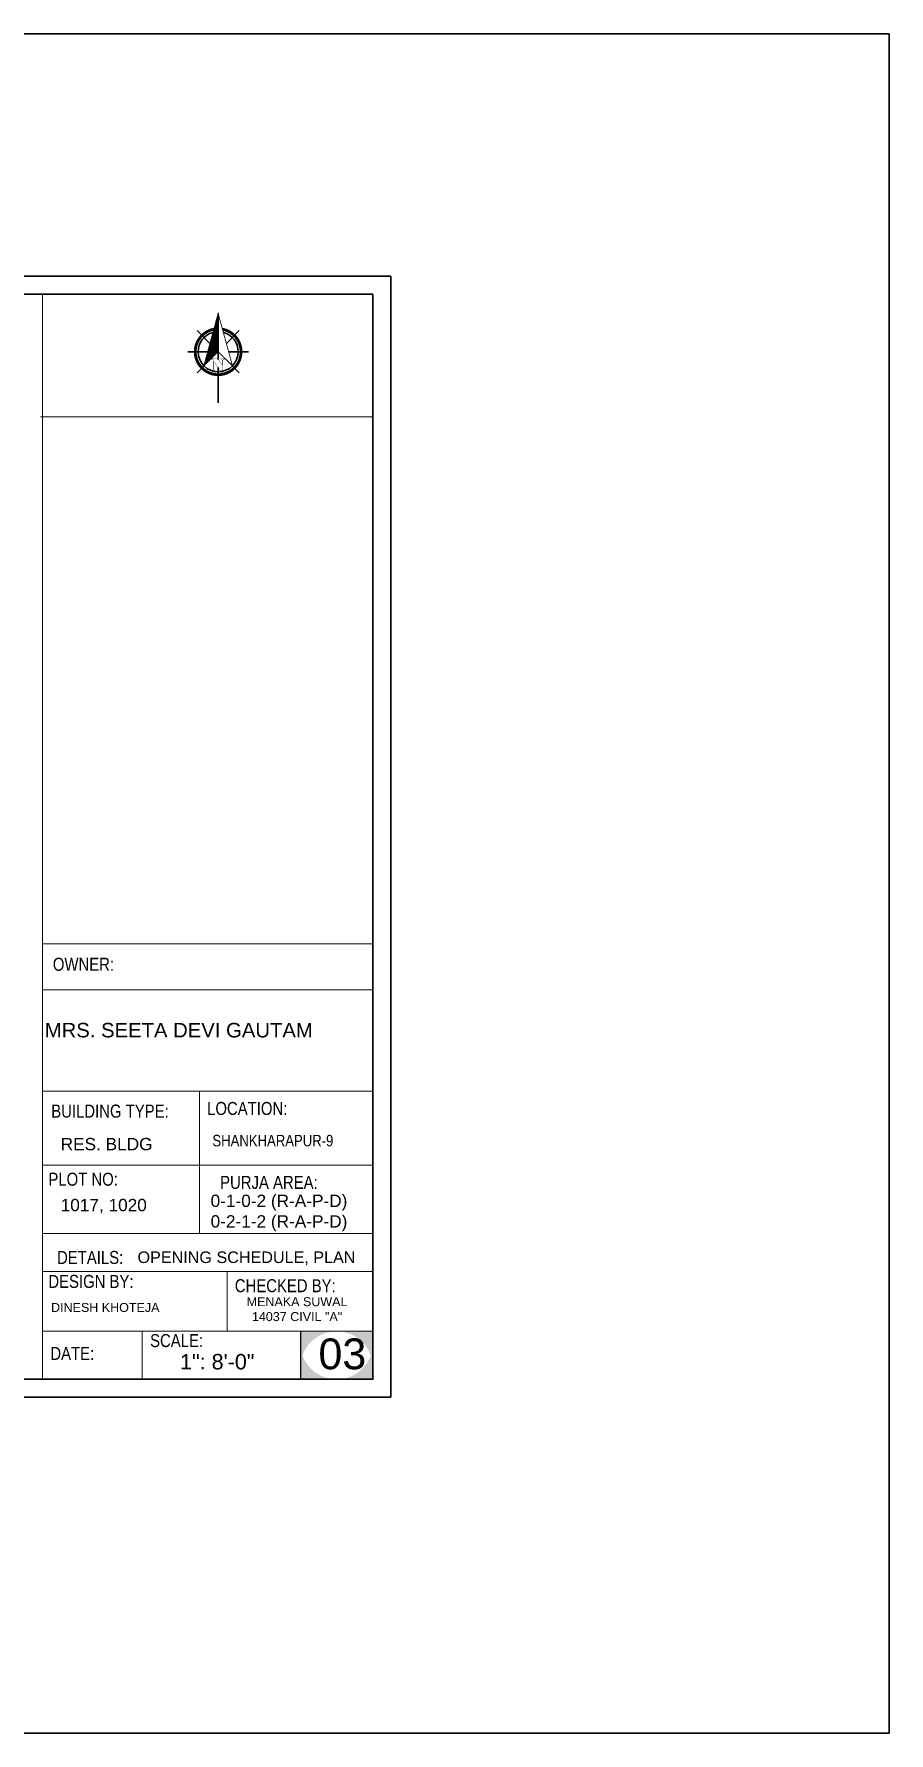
# Model space of a CAD drawing. Header units: inches. Extents: x 358077 to 378079, y -36324 to -23949.
# Drawn here: x 364244 to 364817, y -33374 to -32236 of the extents above; entities that cross this region are included whole.
import ezdxf

# ---------------------------------------------------------------- set-up
doc = ezdxf.new("R2010")
doc.units = ezdxf.units.IN
doc.header["$LTSCALE"] = 2
doc.header["$MEASUREMENT"] = 0
doc.layers.get('0').update_dxf_attribs({"linetype": 'CONTINUOUS'})
for name, color, linetype, lineweight in [('DIMENTION', 140, 'CONTINUOUS', 0), ('door', 20, 'CONTINUOUS', 35), ('Rebars', 1, 'CONTINUOUS', 13), ('Siteplan', 7, 'CONTINUOUS', 30), ('TEXT', 181, 'CONTINUOUS', 25)]:
    doc.layers.add(name, color=color, linetype=linetype, lineweight=lineweight)
doc.layers.add('Normal Wall', color=7, linetype='CONTINUOUS', lineweight=35, true_color=0xffaf89)
doc.layers.add('Rear Wall', color=7, linetype='CONTINUOUS', lineweight=20, true_color=0xd4e480)
doc.styles.get("Standard").update_dxf_attribs({"font": 'ARIALN.TTF'})
doc.styles.add('SwissBT', font='swiss.ttf', dxfattribs={"height": 12})

# ---------------------------------------------------------------- blocks, each defined once
blk = doc.blocks.new('*X29')
at = {"color": 0}
for p, q in [((147.55, -408.76), (147.62, -408.7)), ((145.36, -416.79), (147.62, -414.53)), ((145.56, -416.06), (147.62, -414)), ((145.76, -415.33), (147.62, -413.47)), ((145.96, -414.6), (147.62, -412.94)), ((146.16, -413.87), (147.62, -412.41)), ((146.36, -413.14), (147.62, -411.88)), ((146.55, -412.41), (147.62, -411.35)), ((146.75, -411.68), (147.62, -410.82)), ((146.95, -410.95), (147.62, -410.29)), ((147.15, -410.22), (147.62, -409.76)), ((147.35, -409.49), (147.62, -409.23)), ((143.16, -424.82), (147.62, -420.36)), ((143.36, -424.09), (147.62, -419.83)), ((143.56, -423.36), (147.62, -419.3)), ((143.76, -422.63), (147.62, -418.77)), ((143.96, -421.9), (147.62, -418.24)), ((144.16, -421.17), (147.62, -417.71)), ((144.36, -420.44), (147.62, -417.18)), ((144.56, -419.71), (147.62, -416.65)), ((144.76, -418.98), (147.62, -416.12)), ((144.96, -418.25), (147.62, -415.59)), ((145.16, -417.52), (147.62, -415.06)), ((142.76, -426.28), (147.62, -421.42)), ((142.96, -425.55), (147.62, -420.89))]:
    blk.add_line(p, q, dxfattribs=at)
blk = doc.blocks.new('NORTH_15')
for p, q in [((-2.87, 2.87), (-7.37, 7.37)), ((0, 3.66), (0, 10.62)), ((2.87, 2.87), (7.37, 7.37)), ((-13.37, 0), (2.72, 0)), ((5.49, 0), (17.83, 0)), ((-2.87, -2.87), (-7.37, -7.37)), ((0, -3.66), (0, -10.62)), ((2.87, -2.87), (7.37, -7.37))]:
    blk.add_line(p, q)
at = {"const_width": 1}
for points in [[(0, -8, 1), (0, 8, 0.359415), (-7.86, 1.52, 1)], [(-7.86, -1.52, 0.359415), (0, -8, 1)]]:
    blk.add_lwpolyline(points, format="xyb", dxfattribs=at)
for points, const_width in [([(4.96, -5.01), (-13.37, 0), (4.9, 5), (0, 0), (4.96, -5.01)], 0.3), ([(5.93, -1.55), (6, -1.55), (6.07, -1.54), (6.13, -1.53), (6.17, -1.52), (6.22, -1.51), (6.26, -1.49), (6.28, -1.47), (6.3, -1.45), (6.32, -1.42), (6.33, -1.39), (6.35, -1.34), (6.36, -1.29), (6.37, -1.23), (6.38, -1.16), (6.38, -1.08), (6.38, -1), (6.54, -1), (6.54, -2.34), (6.38, -2.34), (6.38, -2.3), (6.38, -2.23), (6.38, -2.16), (6.37, -2.09), (6.36, -2.04), (6.35, -1.99), (6.33, -1.95), (6.32, -1.91), (6.3, -1.88), (6.28, -1.86), (6.26, -1.83), (6.22, -1.81), (6.18, -1.8), (6.13, -1.78), (6.07, -1.77), (6.01, -1.76), (5.95, -1.76), (2.66, -1.76), (2.66, -2.34), (2.5, -2.34), (2.5, -0.16), (4.71, 1.44), (3.14, 1.44), (3.07, 1.44), (3, 1.43), (2.94, 1.42), (2.89, 1.41), (2.85, 1.4), (2.81, 1.38), (2.78, 1.36), (2.76, 1.34), (2.74, 1.31), (2.72, 1.27), (2.7, 1.22), (2.69, 1.17), (2.68, 1.11), (2.67, 1.04), (2.66, 0.97), (2.66, 0.89), (2.66, 0.87), (2.5, 0.87), (2.5, 2.21), (2.66, 2.21), (2.66, 2.17), (2.66, 2.09), (2.67, 2.03), (2.68, 1.97), (2.69, 1.91), (2.7, 1.86), (2.71, 1.82), (2.73, 1.78), (2.75, 1.76), (2.77, 1.74), (2.8, 1.72), (2.85, 1.7), (2.89, 1.68), (2.94, 1.67), (3, 1.66), (3.07, 1.66), (3.14, 1.66), (6.54, 1.66), (6.54, 0.75), (3.33, -1.55), (5.93, -1.55), (5.93, -1.55)], 0.1)]:
    blk.add_lwpolyline(points, dxfattribs=dict(const_width=const_width))
for start, end in [(90, 164.97304), (270, 90), (195.02696, 270)]:
    blk.add_arc((0, 0), 7, start, end)
at = {"rotation": 90}
blk.add_blockref('*X29', (-421.89, -147.62), dxfattribs=at)
blk = doc.blocks.new('A$C0BDB7EE9')
at = {"layer": 'Siteplan', "xscale": 2.999999999999779, "yscale": 2.999999999999779, "zscale": 2.999999999999779, "rotation": 247.8612575918487}
blk.add_blockref('NORTH_15', (20.2, 49.5), dxfattribs=at)
blk = doc.blocks.new('A$C327B4BBD')
at = {"layer": 'DIMENTION', "ltscale": 0.3, "xscale": 1.171875000000082, "yscale": 1.171875000000082, "zscale": 1.171875000000082, "rotation": 112.1387424081494}
blk.add_blockref('A$C0BDB7EE9', (16.1, 0), dxfattribs=at)

msp = doc.modelspace()

# ---------------------------------------------------------------- hatches: boundary and pattern name
msp.add_hatch(color=0).paths.add_polyline_path([(364470.93, -33105.2), (364446.62, -33105.2, -0.4142136), (364470.93, -33129.51)])
at = {"layer": 'TEXT'}
for points in [[(364446.62, -33105.2), (364422.31, -33105.2), (364422.31, -33129.51, -0.4142136)], [(364446.62, -33105.2), (364422.31, -33105.2), (364422.31, -33129.51, -0.4142136)], [(364470.93, -33105.2), (364446.62, -33105.2, -0.4142136), (364470.93, -33129.51)], [(364422.31, -33113.02), (364422.31, -33137.33), (364446.62, -33137.33, -0.4142136)], [(364422.31, -33113.02), (364422.31, -33137.33), (364446.62, -33137.33, -0.4142136)], [(364470.93, -33113.02, -0.4142136), (364446.62, -33137.33), (364470.93, -33137.33)], [(364470.93, -33113.02, -0.4142136), (364446.62, -33137.33), (364470.93, -33137.33)]]:
    msp.add_hatch(color=0, dxfattribs=at).paths.add_polyline_path(points)

# ---------------------------------------------------------------- linework, layer by layer
at = {"color": 0}
msp.add_line((364422.31, -33105.2), (364422.31, -33137.33), dxfattribs=at)
msp.add_line((364422.31, -33105.2), (364422.31, -33137.33), dxfattribs=at)
at = {"layer": 'door', "color": 3, "ltscale": 0.5}
msp.add_lwpolyline([(360731.88, -32236.48), (364816.66, -32236.48), (364816.66, -33374.18), (360731.88, -33374.18)], close=True, dxfattribs=at)
at = {"layer": 'Normal Wall'}
for points in [[(363424.83, -32398.71), (364482.84, -32398.71), (364482.84, -33149.23), (363424.83, -33149.23)], [(363424.83, -32398.71), (364482.84, -32398.71), (364482.84, -33149.23), (363424.83, -33149.23)], [(364470.93, -32410.61), (363448.65, -32410.61), (363448.65, -33137.33), (364470.93, -33137.33)], [(364470.93, -32410.61), (363448.65, -32410.61), (363448.65, -33137.33), (364470.93, -33137.33)]]:
    msp.add_lwpolyline(points, close=True, dxfattribs=at)
at = {"layer": 'Rear Wall'}
for p, q in [((364249.51, -32854.89), (364249.51, -32410.61)), ((364248.33, -32492.91), (364470.93, -32492.91)), ((364249.51, -32845.62), (364470.93, -32845.62)), ((364249.51, -32845.62), (364470.93, -32845.62)), ((364249.51, -32845.62), (364470.93, -32845.62)), ((364249.51, -32845.62), (364470.93, -32845.62)), ((364249.51, -32876.43), (364470.93, -32876.43)), ((364249.51, -32876.43), (364470.93, -32876.43)), ((364249.51, -32944.48), (364470.93, -32944.48)), ((364249.51, -32944.48), (364470.93, -32944.48)), ((364354.78, -32944.48), (364354.78, -33030.39)), ((364354.78, -32944.48), (364354.78, -33039.65)), ((364249.51, -32993.97), (364470.93, -32993.97)), ((364249.51, -32993.97), (364470.93, -32993.97)), ((364249.51, -33039.65), (364470.93, -33039.65)), ((364249.51, -33065.08), (364470.93, -33065.08)), ((364249.51, -33065.08), (364470.93, -33065.08)), ((364373.36, -33105.2), (364373.36, -33065.08)), ((364373.36, -33105.2), (364373.36, -33065.08)), ((364249.51, -33105.2), (364470.93, -33105.2)), ((364249.51, -33105.2), (364470.93, -33105.2)), ((364316.25, -33105.2), (364316.25, -33137.33)), ((364316.25, -33105.2), (364316.25, -33137.33))]:
    msp.add_line(p, q, dxfattribs=at)
msp.add_lwpolyline([(364249.51, -32845.62), (364470.93, -32845.62), (364470.93, -33137.33), (364249.51, -33137.33)], close=True, dxfattribs=at)
msp.add_lwpolyline([(364249.51, -32845.62), (364470.93, -32845.62), (364470.93, -33137.33), (364249.51, -33137.33)], close=True, dxfattribs=at)

# ---------------------------------------------------------------- block references
at = {"layer": 'Rebars', "xscale": 0.5459999999999999, "yscale": 0.5459999999999999, "zscale": 0.5459999999999999, "rotation": 270}
msp.add_blockref('A$C327B4BBD', (364367.2, -32474.69), dxfattribs=at)

# ---------------------------------------------------------------- texts
at = {"color": 0}
for s, p in [('OWNER:', (364256.51, -32863.77)), ('LOCATION:', (364359.85, -32960.31))]:
    msp.add_text(s, height=8.704, dxfattribs=at).set_placement(p)
at = {"layer": 'TEXT', "color": 0}
for s, height, p in [('OWNER:', 8.704, (364256.51, -32863.77)), ('LOCATION:', 8.704, (364359.85, -32960.31)), ('CHECKED BY:', 8.7044, (364378.41, -33079)), ('CHECKED BY:', 8.7044, (364378.41, -33079)), ('SCALE:', 8.704, (364321.64, -33115.74)), ('SCALE:', 8.704, (364321.64, -33115.74))]:
    msp.add_text(s, height=height, dxfattribs=at).set_placement(p)
at = {"layer": 'TEXT', "color": 0, "linetype": 'ByBlock', "style": 'SwissBT'}
for s, insert, char_height, width, attachment_point in [('MRS. SEETA DEVI GAUTAM', (364340.85, -32898.67), 9.72, 217.5111, 2), ('OPENING SCHEDULE, PLAN', (364313.23, -33051.73), 7.7396, 268.5322, 1), ('MENAKA SUWAL\\P14037 CIVIL "A"', (364420.1, -33082.35), 6, 88.5492, 2), ('DINESH KHOTEJA', (364255.3, -33086.22), 6, 201.5276, 1)]:
    msp.add_mtext(s, dxfattribs=dict(at, insert=insert, char_height=char_height, width=width, attachment_point=attachment_point))
at = {"layer": 'TEXT', "color": 0, "attachment_point": 1}
for s, insert, char_height, width in [('BUILDING TYPE:', (364255.43, -32953.39), 8.7044, 148.5551), ('BUILDING TYPE:', (364255.43, -32953.39), 8.7044, 148.5551), ('PLOT NO: ', (364253.53, -32999), 8.704, 138.0271), ('PLOT NO: ', (364253.53, -32999), 8.704, 138.0271), ('PURJA AREA:', (364368.54, -33001.11), 8.7044, 197.5821), ('PURJA AREA:', (364368.54, -33001.11), 8.7044, 197.5821), ('DETAILS: ', (364259.34, -33051.39), 8.704, 138.0271), ('DESIGN BY:', (364253.49, -33067.44), 8.704, 138.0271), ('DESIGN BY:', (364253.49, -33067.44), 8.704, 138.0271), ('DATE:', (364254.84, -33115.67), 8.704, 34.8177)]:
    msp.add_mtext(s, dxfattribs=dict(at, insert=insert, char_height=char_height, width=width))
at = {"layer": 'TEXT', "color": 0, "style": 'SwissBT'}
for s, insert, char_height, width, attachment_point in [('RES. BLDG', (364261.74, -32975.69), 8.256, 163.2142, 1), ('RES. BLDG', (364261.74, -32975.69), 8.256, 163.2142, 1), ('0-1-0-2 (R-A-P-D)\\P0-2-1-2 (R-A-P-D)', (364408, -33013.68), 8.2555, 163.2142, 2), ('1017, 1020', (364261.74, -33016.51), 8.256, 163.2142, 1), ('03', (364434.41, -33109.97), 20.639, 20.1585, 1)]:
    msp.add_mtext(s, dxfattribs=dict(at, insert=insert, char_height=char_height, width=width, attachment_point=attachment_point))
at = {"layer": 'TEXT', "color": 0, "linetype": 'ByBlock', "insert": (364363.38, -32973.66), "char_height": 7.6711, "attachment_point": 1}
msp.add_mtext_dynamic_manual_height_columns('SHANKHARAPUR-9', width=381.0351, gutter_width=1.53, heights=[0], dxfattribs=at)
at = {"layer": 'TEXT', "color": 0, "ltscale": 0.5, "insert": (364341.72, -33120.38), "char_height": 10.319, "width": 127.5344, "attachment_point": 1, "style": 'SwissBT'}
msp.add_mtext('1": 8\'-0"', dxfattribs=at)
msp.add_mtext('1": 8\'-0"', dxfattribs=at)

doc.saveas('drawing.dxf')
